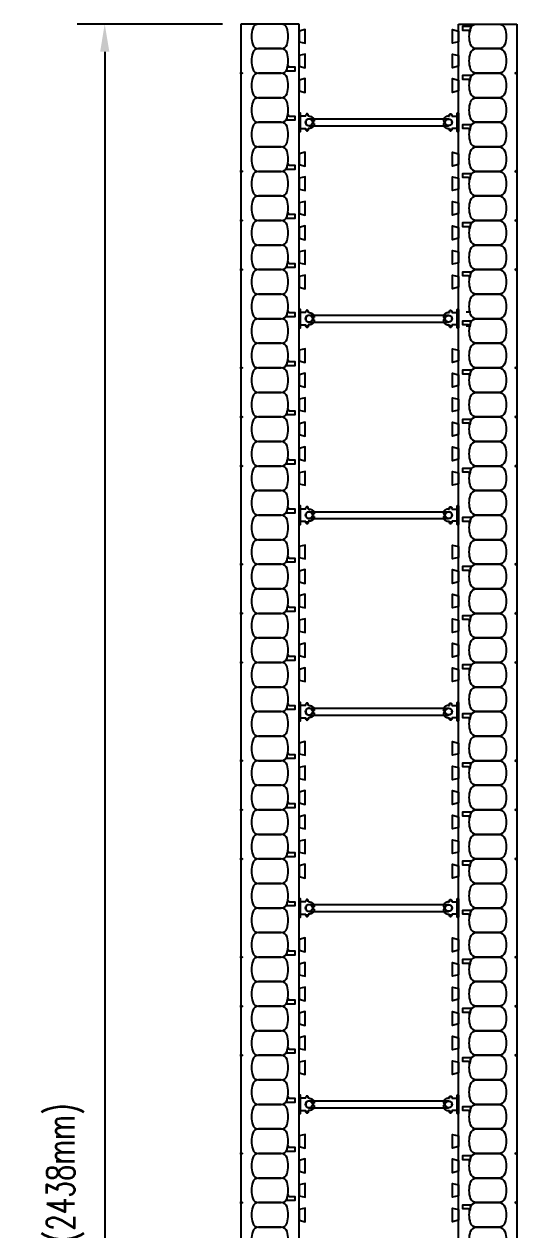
# Model space of a CAD drawing. Header units: inches. Extents: x 118 to 223, y 103 to 202.
# Drawn here: x 191.84 to 211.92, y 153.23 to 202.34 of the extents above; entities that cross this region are included whole.
import ezdxf

# ---------------------------------------------------------------- set-up
doc = ezdxf.new("R2010")
doc.units = ezdxf.units.IN
doc.header["$MEASUREMENT"] = 0
for name, color, linetype in [('line25', 2, 'Continuous'), ('LINE50', 5, 'Continuous'), ('LINE9', 9, 'Continuous'), ('TEXT', 4, 'Continuous')]:
    doc.layers.add(name, color=color, linetype=linetype)
doc.styles.add('DIM', font='romans.shx', dxfattribs={"width": 0.7})
doc.dimstyles.new('ext_12', dxfattribs={"dimscale": 12, "dimtxt": 0.09375, "dimasz": 0.09375, "dimexe": 0.09375, "dimexo": 0.0625, "dimgap": 0.0625, "dimtad": 1, "dimdec": 1, "dimzin": 2, "dimdsep": 46, "dimlunit": 4, "dimtxsty": 'DIM', "dimcen": 0.09, "dimdle": 0.09375, "dimclrt": 4, "dimadec": 0, "dimazin": 0, "dimtfac": 1, "dimtdec": 1, "dimtmove": 2, "dimatfit": 3, "dimfxl": 0, "dimfrac": 2, "dimtolj": 1, "dimtzin": 0, "dimarcsym": 0})

# ---------------------------------------------------------------- blocks, each defined once
blk = doc.blocks.new('*D9')
at = {"layer": 'Defpoints', "color": 0}
for p in [(200.666, 202.342), (195.124, 106.342), (200.666, 106.342)]:
    blk.add_point(p, dxfattribs=at)
at = {"layer": 'TEXT', "color": 0, "lineweight": -2}
for p, q in [((199.916, 202.342), (193.999, 202.342)), ((195.124, 201.217), (195.124, 107.467)), ((199.916, 106.342), (193.999, 106.342))]:
    blk.add_line(p, q, dxfattribs=at)
at = {"layer": 'TEXT', "color": 0}
for points in [[(194.937, 201.217), (195.312, 201.217), (195.124, 202.342)], [(194.937, 107.467), (195.312, 107.467), (195.124, 106.342)]]:
    blk.add_solid(points, dxfattribs=at)
at = {"layer": 'TEXT', "color": 4, "insert": (193.517, 154.342), "char_height": 1.125, "attachment_point": 5, "rotation": 90, "style": 'DIM'}
blk.add_mtext('\\A1;96" (2438mm)', dxfattribs=at)
blk = doc.blocks.new('WEB_6_CENTRE_TOP')
for p, q in [((5.688, 0.141), (0, 0.141)), ((5.688, -0.141), (0, -0.141))]:
    blk.add_line(p, q)
for centre in [(0, 0), (5.688, 0)]:
    blk.add_circle(centre, 0.141)
blk = doc.blocks.new('Connector')
blk.add_point((0.271, 0))
at = {"layer": 'LINE9'}
for p, q in [((0, 0.375), (0, -0.375)), ((0.062, -0.375), (0.062, 0.375)), ((0.281, 0.25), (0.062, 0.25))]:
    blk.add_line(p, q, dxfattribs=at)
for points, weights in [([(0.007, 0.375), (0.004, 0.375), (0, 0.375)], [1, 0.972587069138, 0.950305488115]), ([(0.327, 0.343), (0.308, 0.343), (0.281, 0.317), (0.281, 0.297)], [1, 0.85355339, 0.85355339, 1]), ([(0.328, 0.343), (0.327, 0.343), (0.327, 0.343)], [1, 0.70710678, 1]), ([(0.375, 0.297), (0.375, 0.317), (0.348, 0.343), (0.329, 0.343)], [1, 0.85355339, 0.85355339, 1]), ([(0.406, 0.25), (0.546, 0.25), (0.619, 0.131)], [0.958404415409, 0.794674173519, 0.864651571113]), ([(0.619, 0.052), (0.612, 0.049), (0.604, 0.049)], [0.83615024178, 0.892081430621, 1]), ([(0, -0.375), (0.004, -0.375), (0.007, -0.375)], [0.950305488115, 0.972587069138, 1]), ([(0.281, -0.297), (0.281, -0.317), (0.308, -0.343), (0.327, -0.343)], [1, 0.85355339, 0.85355339, 1]), ([(0.327, -0.343), (0.281, -0.343), (0.281, -0.297)], [1, 0.70710678, 1]), ([(0.329, -0.343), (0.348, -0.343), (0.375, -0.317), (0.375, -0.297)], [1, 0.85355339, 0.85355339, 1]), ([(0.375, -0.297), (0.375, -0.343), (0.329, -0.343)], [1, 0.70710678, 1]), ([(0.619, -0.131), (0.546, -0.25), (0.406, -0.25)], [0.864651574428, 0.794674169686, 0.958404415195]), ([(0.604, -0.049), (0.612, -0.049), (0.619, -0.052)], [1, 0.89208144177, 0.836150253337])]:
    blk.add_rational_spline(points, weights, degree=2, dxfattribs=at)
for points, degree in [([(0, 0.375), (0.002, 0.375), (0.005, 0.375), (0.007, 0.375)], 3), ([(0.007, 0.375), (0.021, 0.375), (0.051, 0.375), (0.062, 0.375), (0.062, 0.375)], 3), ([(0.281, 0.25), (0.281, 0.297)], 1), ([(0.327, 0.343), (0.327, 0.343), (0.328, 0.343), (0.328, 0.343)], 3), ([(0.328, 0.343), (0.329, 0.343), (0.329, 0.343), (0.329, 0.343)], 3), ([(0.375, 0.25), (0.375, 0.297)], 1), ([(0.406, 0.25), (0.375, 0.25)], 1), ([(0.406, 0.25), (0.406, 0.25)], 1), ([(0.406, 0.25), (0.406, 0.25)], 1), ([(0.406, 0.25), (0.406, 0.25)], 1), ([(0.406, 0.25), (0.406, 0.25)], 1), ([(0.406, 0.25), (0.406, 0.25)], 1), ([(0.406, 0.25), (0.406, 0.25)], 1), ([(0.406, 0.25), (0.406, 0.25)], 1), ([(0.406, 0.25), (0.406, 0.25)], 1), ([(0.406, 0.25), (0.406, 0.25)], 1), ([(0.406, 0.25), (0.406, 0.25)], 1), ([(0.406, 0.25), (0.406, 0.25)], 1), ([(0.406, 0.25), (0.406, 0.25)], 1), ([(0.406, 0.25), (0.406, 0.25)], 1), ([(0.406, 0.25), (0.406, 0.25)], 1), ([(0.406, 0.25), (0.406, 0.25)], 1), ([(0.406, 0.25), (0.406, 0.25)], 1), ([(0.406, 0.25), (0.406, 0.25)], 1), ([(0.406, 0.25), (0.406, 0.25)], 1), ([(0.406, 0.25), (0.406, 0.25)], 1), ([(0.406, 0.25), (0.406, 0.25)], 1), ([(0.406, 0.25), (0.406, 0.25)], 1), ([(0.406, 0.25), (0.406, 0.25)], 1), ([(0.406, 0.25), (0.406, 0.25)], 1), ([(0.406, 0.25), (0.406, 0.25)], 1), ([(0.604, 0.049), (0.532, 0.049)], 1), ([(0.532, 0.049), (0.532, 0.049)], 1), ([(0.532, 0.049), (0.532, 0.049)], 1), ([(0.532, 0.049), (0.532, 0.049)], 1), ([(0.532, 0.049), (0.532, 0.049)], 1), ([(0.532, 0.049), (0.532, 0.049)], 1), ([(0.532, 0.049), (0.532, 0.049)], 1), ([(0.532, 0.049), (0.532, 0.049)], 1), ([(0.532, 0.049), (0.532, 0.049)], 1), ([(0.532, 0.049), (0.532, 0.049)], 1), ([(0.532, 0.049), (0.532, 0.049)], 1), ([(0.604, 0.049), (0.609, 0.049), (0.614, 0.05), (0.619, 0.052)], 3), ([(0.604, 0.049), (0.604, 0.049)], 1), ([(0.604, 0.049), (0.604, 0.049)], 1), ([(0.604, 0.049), (0.604, 0.049)], 1), ([(0.604, 0.049), (0.604, 0.049)], 1), ([(0.619, 0.131), (0.619, 0.052)], 1), ([(0.619, 0.131), (0.619, 0.131)], 1), ([(0.619, 0.131), (0.619, 0.131)], 1), ([(0.619, 0.131), (0.619, 0.131)], 1), ([(0.619, 0.131), (0.619, 0.131)], 1), ([(0.007, -0.375), (0.005, -0.375), (0.002, -0.375), (0, -0.375)], 3), ([(0.062, -0.375), (0.062, -0.375), (0.051, -0.375), (0.021, -0.375), (0.007, -0.375)], 3), ([(0.062, -0.25), (0.281, -0.25)], 1), ([(0.281, -0.297), (0.281, -0.25)], 1), ([(0.281, -0.25), (0.281, -0.297)], 1), ([(0.328, -0.343), (0.328, -0.343), (0.327, -0.343), (0.327, -0.343)], 3), ([(0.329, -0.343), (0.329, -0.343), (0.329, -0.343), (0.328, -0.343)], 3), ([(0.375, -0.25), (0.375, -0.297)], 1), ([(0.375, -0.297), (0.375, -0.25)], 1), ([(0.406, -0.25), (0.375, -0.25)], 1), ([(0.406, -0.25), (0.406, -0.25)], 1), ([(0.406, -0.25), (0.406, -0.25)], 1), ([(0.406, -0.25), (0.406, -0.25)], 1), ([(0.406, -0.25), (0.406, -0.25)], 1), ([(0.406, -0.25), (0.406, -0.25)], 1), ([(0.406, -0.25), (0.406, -0.25)], 1), ([(0.406, -0.25), (0.406, -0.25)], 1), ([(0.406, -0.25), (0.406, -0.25)], 1), ([(0.406, -0.25), (0.406, -0.25)], 1), ([(0.406, -0.25), (0.406, -0.25)], 1), ([(0.406, -0.25), (0.406, -0.25)], 1), ([(0.532, -0.049), (0.604, -0.049)], 1), ([(0.604, -0.049), (0.58, -0.049), (0.556, -0.049), (0.532, -0.049)], 3), ([(0.532, -0.049), (0.532, -0.049)], 1), ([(0.532, -0.049), (0.532, -0.049)], 1), ([(0.532, -0.049), (0.532, -0.049)], 1), ([(0.532, -0.049), (0.532, -0.049)], 1), ([(0.619, -0.052), (0.614, -0.05), (0.609, -0.049), (0.604, -0.049)], 3), ([(0.604, -0.049), (0.604, -0.049)], 1), ([(0.604, -0.049), (0.604, -0.049)], 1), ([(0.604, -0.049), (0.604, -0.049)], 1), ([(0.604, -0.049), (0.604, -0.049)], 1), ([(0.604, -0.049), (0.604, -0.049)], 1), ([(0.604, -0.049), (0.604, -0.049)], 1), ([(0.604, -0.049), (0.604, -0.049)], 1), ([(0.604, -0.049), (0.604, -0.049)], 1), ([(0.619, -0.052), (0.619, -0.131)], 1), ([(0.619, -0.131), (0.619, -0.131)], 1), ([(0.619, -0.131), (0.619, -0.131)], 1), ([(0.619, -0.131), (0.619, -0.131)], 1), ([(0.619, -0.131), (0.619, -0.131)], 1)]:
    blk.add_open_spline(points, degree=degree, dxfattribs=at)
for points, weights, knots in [([(0.062, 0.375), (0.062, 0.375), (0.046, 0.375), (0.03, 0.375), (0.007, 0.375)], [0.868718858569, 0.861102746415, 1, 0.861102734288, 0.868718859898], [0, 0, 0, 0.5, 0.5, 1, 1, 1]), ([(0.532, 0.049), (0.472, 0.203), (0.333, 0.113), (0.157, 0), (0.333, -0.113), (0.472, -0.203), (0.532, -0.049)], [0.899508922286, 0.599718215298, 1, 0.54226024, 1, 0.599718224335, 0.899508908749], [0, 0, 0, 0.318112, 0.318112, 0.681888, 0.681888, 1, 1, 1]), ([(0.007, -0.375), (0.03, -0.375), (0.046, -0.375), (0.062, -0.375), (0.062, -0.375)], [0.868718859319, 0.861102739573, 1, 0.861102742958, 0.868718858948], [0, 0, 0, 0.5, 0.5, 1, 1, 1])]:
    blk.add_rational_spline(points, weights, degree=2, knots=knots, dxfattribs=at)

msp = doc.modelspace()

# ---------------------------------------------------------------- linework, layer by layer
at = {"layer": 'line25'}
for p, q in [((203.041, 173.874), (203.041, 202.342)), ((209.541, 173.874), (209.541, 202.342)), ((203.041, 106.342), (203.041, 173.967)), ((209.541, 106.342), (209.541, 173.967))]:
    msp.add_line(p, q, dxfattribs=at)
for points in [[(203.041, 201.623), (203.291, 201.561), (203.291, 202.123), (203.041, 202.061)], [(209.541, 201.623), (209.291, 201.561), (209.291, 202.123), (209.541, 202.061)], [(203.041, 200.623), (203.291, 200.561), (203.291, 201.123), (203.041, 201.061)], [(209.541, 200.623), (209.291, 200.561), (209.291, 201.123), (209.541, 201.061)], [(203.041, 199.623), (203.291, 199.561), (203.291, 200.123), (203.041, 200.061)], [(209.541, 199.623), (209.291, 199.561), (209.291, 200.123), (209.541, 200.061)], [(203.041, 196.623), (203.291, 196.561), (203.291, 197.123), (203.041, 197.061)], [(209.541, 196.623), (209.291, 196.561), (209.291, 197.123), (209.541, 197.061)], [(203.041, 195.623), (203.291, 195.561), (203.291, 196.123), (203.041, 196.061)], [(209.541, 195.623), (209.291, 195.561), (209.291, 196.123), (209.541, 196.061)], [(203.041, 194.623), (203.291, 194.561), (203.291, 195.123), (203.041, 195.061)], [(209.541, 194.623), (209.291, 194.561), (209.291, 195.123), (209.541, 195.061)], [(203.041, 193.623), (203.291, 193.561), (203.291, 194.123), (203.041, 194.061)], [(209.541, 193.623), (209.291, 193.561), (209.291, 194.123), (209.541, 194.061)], [(203.041, 192.623), (203.291, 192.561), (203.291, 193.123), (203.041, 193.061)], [(209.541, 192.623), (209.291, 192.561), (209.291, 193.123), (209.541, 193.061)], [(203.041, 191.623), (203.291, 191.561), (203.291, 192.123), (203.041, 192.061)], [(209.541, 191.623), (209.291, 191.561), (209.291, 192.123), (209.541, 192.061)], [(203.041, 188.623), (203.291, 188.561), (203.291, 189.123), (203.041, 189.061)], [(209.541, 188.623), (209.291, 188.561), (209.291, 189.123), (209.541, 189.061)], [(203.041, 187.623), (203.291, 187.561), (203.291, 188.123), (203.041, 188.061)], [(209.541, 187.623), (209.291, 187.561), (209.291, 188.123), (209.541, 188.061)], [(203.041, 186.623), (203.291, 186.561), (203.291, 187.123), (203.041, 187.061)], [(209.541, 186.623), (209.291, 186.561), (209.291, 187.123), (209.541, 187.061)], [(203.041, 185.623), (203.291, 185.561), (203.291, 186.123), (203.041, 186.061)], [(209.541, 185.623), (209.291, 185.561), (209.291, 186.123), (209.541, 186.061)], [(203.041, 184.623), (203.291, 184.561), (203.291, 185.123), (203.041, 185.061)], [(209.541, 184.623), (209.291, 184.561), (209.291, 185.123), (209.541, 185.061)], [(203.041, 183.623), (203.291, 183.561), (203.291, 184.123), (203.041, 184.061)], [(209.541, 183.623), (209.291, 183.561), (209.291, 184.123), (209.541, 184.061)], [(203.041, 180.623), (203.291, 180.561), (203.291, 181.123), (203.041, 181.061)], [(209.541, 180.623), (209.291, 180.561), (209.291, 181.123), (209.541, 181.061)], [(203.041, 179.623), (203.291, 179.561), (203.291, 180.123), (203.041, 180.061)], [(209.541, 179.623), (209.291, 179.561), (209.291, 180.123), (209.541, 180.061)], [(203.041, 178.623), (203.291, 178.561), (203.291, 179.123), (203.041, 179.061)], [(209.541, 178.623), (209.291, 178.561), (209.291, 179.123), (209.541, 179.061)], [(203.041, 177.623), (203.291, 177.561), (203.291, 178.123), (203.041, 178.061)], [(209.541, 177.623), (209.291, 177.561), (209.291, 178.123), (209.541, 178.061)], [(203.041, 176.623), (203.291, 176.561), (203.291, 177.123), (203.041, 177.061)], [(209.541, 176.623), (209.291, 176.561), (209.291, 177.123), (209.541, 177.061)], [(203.041, 175.623), (203.291, 175.561), (203.291, 176.123), (203.041, 176.061)], [(209.541, 175.623), (209.291, 175.561), (209.291, 176.123), (209.541, 176.061)], [(203.041, 172.623), (203.291, 172.561), (203.291, 173.123), (203.041, 173.061)], [(209.541, 172.623), (209.291, 172.561), (209.291, 173.123), (209.541, 173.061)], [(203.041, 171.623), (203.291, 171.561), (203.291, 172.123), (203.041, 172.061)], [(209.541, 171.623), (209.291, 171.561), (209.291, 172.123), (209.541, 172.061)], [(203.041, 170.623), (203.291, 170.561), (203.291, 171.123), (203.041, 171.061)], [(209.541, 170.623), (209.291, 170.561), (209.291, 171.123), (209.541, 171.061)], [(203.041, 169.623), (203.291, 169.561), (203.291, 170.123), (203.041, 170.061)], [(209.541, 169.623), (209.291, 169.561), (209.291, 170.123), (209.541, 170.061)], [(203.041, 168.623), (203.291, 168.561), (203.291, 169.123), (203.041, 169.061)], [(209.541, 168.623), (209.291, 168.561), (209.291, 169.123), (209.541, 169.061)], [(203.041, 167.623), (203.291, 167.561), (203.291, 168.123), (203.041, 168.061)], [(209.541, 167.623), (209.291, 167.561), (209.291, 168.123), (209.541, 168.061)], [(203.041, 164.623), (203.291, 164.561), (203.291, 165.123), (203.041, 165.061)], [(209.541, 164.623), (209.291, 164.561), (209.291, 165.123), (209.541, 165.061)], [(203.041, 163.623), (203.291, 163.561), (203.291, 164.123), (203.041, 164.061)], [(209.541, 163.623), (209.291, 163.561), (209.291, 164.123), (209.541, 164.061)], [(203.041, 162.623), (203.291, 162.561), (203.291, 163.123), (203.041, 163.061)], [(209.541, 162.623), (209.291, 162.561), (209.291, 163.123), (209.541, 163.061)], [(203.041, 161.623), (203.291, 161.561), (203.291, 162.123), (203.041, 162.061)], [(209.541, 161.623), (209.291, 161.561), (209.291, 162.123), (209.541, 162.061)], [(203.041, 160.623), (203.291, 160.561), (203.291, 161.123), (203.041, 161.061)], [(209.541, 160.623), (209.291, 160.561), (209.291, 161.123), (209.541, 161.061)], [(203.041, 159.623), (203.291, 159.561), (203.291, 160.123), (203.041, 160.061)], [(209.541, 159.623), (209.291, 159.561), (209.291, 160.123), (209.541, 160.061)], [(203.041, 156.623), (203.291, 156.561), (203.291, 157.123), (203.041, 157.061)], [(209.541, 156.623), (209.291, 156.561), (209.291, 157.123), (209.541, 157.061)], [(203.041, 155.623), (203.291, 155.561), (203.291, 156.123), (203.041, 156.061)], [(209.541, 155.623), (209.291, 155.561), (209.291, 156.123), (209.541, 156.061)], [(203.041, 154.623), (203.291, 154.561), (203.291, 155.123), (203.041, 155.061)], [(209.541, 154.623), (209.291, 154.561), (209.291, 155.123), (209.541, 155.061)], [(203.041, 153.623), (203.291, 153.561), (203.291, 154.123), (203.041, 154.061)], [(209.541, 153.623), (209.291, 153.561), (209.291, 154.123), (209.541, 154.061)]]:
    msp.add_lwpolyline(points, close=True, dxfattribs=at)
at = {"layer": 'LINE50'}
for p, q in [((203.041, 202.342), (200.666, 202.342)), ((200.666, 202.342), (200.666, 173.874)), ((209.541, 202.342), (211.916, 202.342)), ((211.916, 202.342), (211.916, 173.874)), ((200.666, 176.31), (200.666, 106.342)), ((211.916, 176.31), (211.916, 106.342))]:
    msp.add_line(p, q, dxfattribs=at)
at = {"layer": 'LINE9'}
for p, q in [((209.851, 190.624), (210.034, 190.624)), ((209.851, 190.059), (210.034, 190.059))]:
    msp.add_line(p, q, dxfattribs=at)
for points in [[(202.552, 201.515, 0.157671), (202.552, 202.169, 0.325305), (202.314, 202.342), (201.393, 202.342, 0.325305), (201.155, 202.169, 0.157671), (201.155, 201.515, 0.325305), (201.393, 201.342), (202.314, 201.342, 0.325305)], [(210.03, 201.515, -0.157671), (210.03, 202.169, -0.325305), (210.268, 202.342), (211.189, 202.342, -0.325305), (211.427, 202.169, -0.157671), (211.427, 201.515, -0.325305), (211.189, 201.342), (210.268, 201.342, -0.325305)], [(210.03, 202.169, 0.037267), (209.993, 202.015, 0.463036), (209.931, 202.088), (209.71, 202.088), (209.71, 202.258), (210.056, 202.258, 0.189002), (210.098, 202.275, 0.128407)], [(202.552, 200.515, 0.157671), (202.552, 201.169, 0.325305), (202.314, 201.342), (201.393, 201.342, 0.325305), (201.155, 201.169, 0.157671), (201.155, 200.515, 0.325305), (201.393, 200.342), (202.314, 200.342, 0.325305)], [(210.03, 200.515, -0.157671), (210.03, 201.169, -0.325305), (210.268, 201.342), (211.189, 201.342, -0.325305), (211.427, 201.169, -0.157671), (211.427, 200.515, -0.325305), (211.189, 200.342), (210.268, 200.342, -0.325305)], [(202.552, 200.515, 0.037267), (202.59, 200.668, 0.463036), (202.651, 200.596), (202.873, 200.596), (202.873, 200.425), (202.527, 200.425, 0.189002), (202.484, 200.408, 0.128407)], [(202.552, 199.515, 0.157671), (202.552, 200.169, 0.325305), (202.314, 200.342), (201.393, 200.342, 0.325305), (201.155, 200.169, 0.157671), (201.155, 199.515, 0.325305), (201.393, 199.342), (202.314, 199.342, 0.325305)], [(210.03, 200.169, 0.037267), (209.993, 200.015, 0.463036), (209.931, 200.088), (209.71, 200.088), (209.71, 200.258), (210.056, 200.258, 0.189002), (210.098, 200.275, 0.128407)], [(210.03, 199.515, -0.157671), (210.03, 200.169, -0.325305), (210.268, 200.342), (211.189, 200.342, -0.325305), (211.427, 200.169, -0.157671), (211.427, 199.515, -0.325305), (211.189, 199.342), (210.268, 199.342, -0.325305)], [(202.552, 198.515, 0.157671), (202.552, 199.169, 0.325305), (202.314, 199.342), (201.393, 199.342, 0.325305), (201.155, 199.169, 0.157671), (201.155, 198.515, 0.325305), (201.393, 198.342), (202.314, 198.342, 0.325305)], [(210.03, 198.515, -0.157671), (210.03, 199.169, -0.325305), (210.268, 199.342), (211.189, 199.342, -0.325305), (211.427, 199.169, -0.157671), (211.427, 198.515, -0.325305), (211.189, 198.342), (210.268, 198.342, -0.325305)], [(202.552, 198.515, 0.037267), (202.59, 198.668, 0.463036), (202.651, 198.596), (202.873, 198.596), (202.873, 198.425), (202.527, 198.425, 0.189002), (202.484, 198.408, 0.128407)], [(202.552, 197.515, 0.157671), (202.552, 198.169, 0.325305), (202.314, 198.342), (201.393, 198.342, 0.325305), (201.155, 198.169, 0.157671), (201.155, 197.515, 0.325305), (201.393, 197.342), (202.314, 197.342, 0.325305)], [(210.03, 198.169, 0.037267), (209.993, 198.015, 0.463036), (209.931, 198.088), (209.71, 198.088), (209.71, 198.258), (210.056, 198.258, 0.189002), (210.098, 198.275, 0.128407)], [(210.03, 197.515, -0.157671), (210.03, 198.169, -0.325305), (210.268, 198.342), (211.189, 198.342, -0.325305), (211.427, 198.169, -0.157671), (211.427, 197.515, -0.325305), (211.189, 197.342), (210.268, 197.342, -0.325305)], [(202.552, 196.515, 0.157671), (202.552, 197.169, 0.325305), (202.314, 197.342), (201.393, 197.342, 0.325305), (201.155, 197.169, 0.157671), (201.155, 196.515, 0.325305), (201.393, 196.342), (202.314, 196.342, 0.325305)], [(210.03, 196.515, -0.157671), (210.03, 197.169, -0.325305), (210.268, 197.342), (211.189, 197.342, -0.325305), (211.427, 197.169, -0.157671), (211.427, 196.515, -0.325305), (211.189, 196.342), (210.268, 196.342, -0.325305)], [(202.552, 196.515, 0.037267), (202.59, 196.668, 0.463036), (202.651, 196.596), (202.873, 196.596), (202.873, 196.425), (202.527, 196.425, 0.189002), (202.484, 196.408, 0.128407)], [(202.552, 195.515, 0.157671), (202.552, 196.169, 0.325305), (202.314, 196.342), (201.393, 196.342, 0.325305), (201.155, 196.169, 0.157671), (201.155, 195.515, 0.325305), (201.393, 195.342), (202.314, 195.342, 0.325305)], [(210.03, 196.169, 0.037267), (209.993, 196.015, 0.463036), (209.931, 196.088), (209.71, 196.088), (209.71, 196.258), (210.056, 196.258, 0.189002), (210.098, 196.275, 0.128407)], [(210.03, 195.515, -0.157671), (210.03, 196.169, -0.325305), (210.268, 196.342), (211.189, 196.342, -0.325305), (211.427, 196.169, -0.157671), (211.427, 195.515, -0.325305), (211.189, 195.342), (210.268, 195.342, -0.325305)], [(202.552, 194.515, 0.157671), (202.552, 195.169, 0.325305), (202.314, 195.342), (201.393, 195.342, 0.325305), (201.155, 195.169, 0.157671), (201.155, 194.515, 0.325305), (201.393, 194.342), (202.314, 194.342, 0.325305)], [(210.03, 194.515, -0.157671), (210.03, 195.169, -0.325305), (210.268, 195.342), (211.189, 195.342, -0.325305), (211.427, 195.169, -0.157671), (211.427, 194.515, -0.325305), (211.189, 194.342), (210.268, 194.342, -0.325305)], [(202.552, 194.515, 0.037267), (202.59, 194.668, 0.463036), (202.651, 194.596), (202.873, 194.596), (202.873, 194.425), (202.527, 194.425, 0.189002), (202.484, 194.408, 0.128407)], [(202.552, 193.515, 0.157671), (202.552, 194.169, 0.325305), (202.314, 194.342), (201.393, 194.342, 0.325305), (201.155, 194.169, 0.157671), (201.155, 193.515, 0.325305), (201.393, 193.342), (202.314, 193.342, 0.325305)], [(210.03, 194.169, 0.037267), (209.993, 194.015, 0.463036), (209.931, 194.088), (209.71, 194.088), (209.71, 194.258), (210.056, 194.258, 0.189002), (210.098, 194.275, 0.128407)], [(210.03, 193.515, -0.157671), (210.03, 194.169, -0.325305), (210.268, 194.342), (211.189, 194.342, -0.325305), (211.427, 194.169, -0.157671), (211.427, 193.515, -0.325305), (211.189, 193.342), (210.268, 193.342, -0.325305)], [(202.552, 192.515, 0.157671), (202.552, 193.169, 0.325305), (202.314, 193.342), (201.393, 193.342, 0.325305), (201.155, 193.169, 0.157671), (201.155, 192.515, 0.325305), (201.393, 192.342), (202.314, 192.342, 0.325305)], [(210.03, 192.515, -0.157671), (210.03, 193.169, -0.325305), (210.268, 193.342), (211.189, 193.342, -0.325305), (211.427, 193.169, -0.157671), (211.427, 192.515, -0.325305), (211.189, 192.342), (210.268, 192.342, -0.325305)], [(202.552, 192.515, 0.037267), (202.59, 192.668, 0.463036), (202.651, 192.596), (202.873, 192.596), (202.873, 192.425), (202.527, 192.425, 0.189002), (202.484, 192.408, 0.128407)], [(202.552, 191.515, 0.157671), (202.552, 192.169, 0.325305), (202.314, 192.342), (201.393, 192.342, 0.325305), (201.155, 192.169, 0.157671), (201.155, 191.515, 0.325305), (201.393, 191.342), (202.314, 191.342, 0.325305)], [(210.03, 192.169, 0.037267), (209.993, 192.015, 0.463036), (209.931, 192.088), (209.71, 192.088), (209.71, 192.258), (210.056, 192.258, 0.189002), (210.098, 192.275, 0.128407)], [(210.03, 191.515, -0.157671), (210.03, 192.169, -0.325305), (210.268, 192.342), (211.189, 192.342, -0.325305), (211.427, 192.169, -0.157671), (211.427, 191.515, -0.325305), (211.189, 191.342), (210.268, 191.342, -0.325305)], [(202.552, 190.515, 0.157671), (202.552, 191.169, 0.325305), (202.314, 191.342), (201.393, 191.342, 0.325305), (201.155, 191.169, 0.157671), (201.155, 190.515, 0.325305), (201.393, 190.342), (202.314, 190.342, 0.325305)], [(210.03, 190.515, -0.157671), (210.03, 191.169, -0.325305), (210.268, 191.342), (211.189, 191.342, -0.325305), (211.427, 191.169, -0.157671), (211.427, 190.515, -0.325305), (211.189, 190.342), (210.268, 190.342, -0.325305)], [(202.552, 190.515, 0.037267), (202.59, 190.668, 0.463036), (202.651, 190.596), (202.873, 190.596), (202.873, 190.425), (202.527, 190.425, 0.189002), (202.484, 190.408, 0.128407)], [(202.552, 189.515, 0.157671), (202.552, 190.169, 0.325305), (202.314, 190.342), (201.393, 190.342, 0.325305), (201.155, 190.169, 0.157671), (201.155, 189.515, 0.325305), (201.393, 189.342), (202.314, 189.342, 0.325305)], [(210.03, 190.169, 0.037267), (209.993, 190.015, 0.463036), (209.931, 190.088), (209.71, 190.088), (209.71, 190.258), (210.056, 190.258, 0.189002), (210.098, 190.275, 0.128407)], [(210.03, 189.515, -0.157671), (210.03, 190.169, -0.325305), (210.268, 190.342), (211.189, 190.342, -0.325305), (211.427, 190.169, -0.157671), (211.427, 189.515, -0.325305), (211.189, 189.342), (210.268, 189.342, -0.325305)], [(202.552, 188.515, 0.157671), (202.552, 189.169, 0.325305), (202.314, 189.342), (201.393, 189.342, 0.325305), (201.155, 189.169, 0.157671), (201.155, 188.515, 0.325305), (201.393, 188.342), (202.314, 188.342, 0.325305)], [(210.03, 188.515, -0.157671), (210.03, 189.169, -0.325305), (210.268, 189.342), (211.189, 189.342, -0.325305), (211.427, 189.169, -0.157671), (211.427, 188.515, -0.325305), (211.189, 188.342), (210.268, 188.342, -0.325305)], [(202.552, 188.515, 0.037267), (202.59, 188.668, 0.463036), (202.651, 188.596), (202.873, 188.596), (202.873, 188.425), (202.527, 188.425, 0.189002), (202.484, 188.408, 0.128407)], [(202.552, 187.515, 0.157671), (202.552, 188.169, 0.325305), (202.314, 188.342), (201.393, 188.342, 0.325305), (201.155, 188.169, 0.157671), (201.155, 187.515, 0.325305), (201.393, 187.342), (202.314, 187.342, 0.325305)], [(210.03, 188.169, 0.037267), (209.993, 188.015, 0.463036), (209.931, 188.088), (209.71, 188.088), (209.71, 188.258), (210.056, 188.258, 0.189002), (210.098, 188.275, 0.128407)], [(210.03, 187.515, -0.157671), (210.03, 188.169, -0.325305), (210.268, 188.342), (211.189, 188.342, -0.325305), (211.427, 188.169, -0.157671), (211.427, 187.515, -0.325305), (211.189, 187.342), (210.268, 187.342, -0.325305)], [(202.552, 186.515, 0.157671), (202.552, 187.169, 0.325305), (202.314, 187.342), (201.393, 187.342, 0.325305), (201.155, 187.169, 0.157671), (201.155, 186.515, 0.325305), (201.393, 186.342), (202.314, 186.342, 0.325305)], [(210.03, 186.515, -0.157671), (210.03, 187.169, -0.325305), (210.268, 187.342), (211.189, 187.342, -0.325305), (211.427, 187.169, -0.157671), (211.427, 186.515, -0.325305), (211.189, 186.342), (210.268, 186.342, -0.325305)], [(202.552, 186.515, 0.037267), (202.59, 186.668, 0.463036), (202.651, 186.596), (202.873, 186.596), (202.873, 186.425), (202.527, 186.425, 0.189002), (202.484, 186.408, 0.128407)], [(202.552, 185.515, 0.157671), (202.552, 186.169, 0.325305), (202.314, 186.342), (201.393, 186.342, 0.325305), (201.155, 186.169, 0.157671), (201.155, 185.515, 0.325305), (201.393, 185.342), (202.314, 185.342, 0.325305)], [(210.03, 186.169, 0.037267), (209.993, 186.015, 0.463036), (209.931, 186.088), (209.71, 186.088), (209.71, 186.258), (210.056, 186.258, 0.189002), (210.098, 186.275, 0.128407)], [(210.03, 185.515, -0.157671), (210.03, 186.169, -0.325305), (210.268, 186.342), (211.189, 186.342, -0.325305), (211.427, 186.169, -0.157671), (211.427, 185.515, -0.325305), (211.189, 185.342), (210.268, 185.342, -0.325305)], [(202.552, 184.515, 0.157671), (202.552, 185.169, 0.325305), (202.314, 185.342), (201.393, 185.342, 0.325305), (201.155, 185.169, 0.157671), (201.155, 184.515, 0.325305), (201.393, 184.342), (202.314, 184.342, 0.325305)], [(210.03, 184.515, -0.157671), (210.03, 185.169, -0.325305), (210.268, 185.342), (211.189, 185.342, -0.325305), (211.427, 185.169, -0.157671), (211.427, 184.515, -0.325305), (211.189, 184.342), (210.268, 184.342, -0.325305)], [(202.552, 184.515, 0.037267), (202.59, 184.668, 0.463036), (202.651, 184.596), (202.873, 184.596), (202.873, 184.425), (202.527, 184.425, 0.189002), (202.484, 184.408, 0.128407)], [(202.552, 183.515, 0.157671), (202.552, 184.169, 0.325305), (202.314, 184.342), (201.393, 184.342, 0.325305), (201.155, 184.169, 0.157671), (201.155, 183.515, 0.325305), (201.393, 183.342), (202.314, 183.342, 0.325305)], [(210.03, 184.169, 0.037267), (209.993, 184.015, 0.463036), (209.931, 184.088), (209.71, 184.088), (209.71, 184.258), (210.056, 184.258, 0.189002), (210.098, 184.275, 0.128407)], [(210.03, 183.515, -0.157671), (210.03, 184.169, -0.325305), (210.268, 184.342), (211.189, 184.342, -0.325305), (211.427, 184.169, -0.157671), (211.427, 183.515, -0.325305), (211.189, 183.342), (210.268, 183.342, -0.325305)], [(202.552, 182.515, 0.157671), (202.552, 183.169, 0.325305), (202.314, 183.342), (201.393, 183.342, 0.325305), (201.155, 183.169, 0.157671), (201.155, 182.515, 0.325305), (201.393, 182.342), (202.314, 182.342, 0.325305)], [(210.03, 182.515, -0.157671), (210.03, 183.169, -0.325305), (210.268, 183.342), (211.189, 183.342, -0.325305), (211.427, 183.169, -0.157671), (211.427, 182.515, -0.325305), (211.189, 182.342), (210.268, 182.342, -0.325305)], [(202.552, 181.515, 0.157671), (202.552, 182.169, 0.325305), (202.314, 182.342), (201.393, 182.342, 0.325305), (201.155, 182.169, 0.157671), (201.155, 181.515, 0.325305), (201.393, 181.342), (202.314, 181.342, 0.325305)], [(202.552, 182.515, 0.037267), (202.59, 182.668, 0.463036), (202.651, 182.596), (202.873, 182.596), (202.873, 182.425), (202.527, 182.425, 0.189002), (202.484, 182.408, 0.128407)], [(210.03, 182.169, 0.037267), (209.993, 182.015, 0.463036), (209.931, 182.088), (209.71, 182.088), (209.71, 182.258), (210.056, 182.258, 0.189002), (210.098, 182.275, 0.128407)], [(210.03, 181.515, -0.157671), (210.03, 182.169, -0.325305), (210.268, 182.342), (211.189, 182.342, -0.325305), (211.427, 182.169, -0.157671), (211.427, 181.515, -0.325305), (211.189, 181.342), (210.268, 181.342, -0.325305)], [(202.552, 180.515, 0.157671), (202.552, 181.169, 0.325305), (202.314, 181.342), (201.393, 181.342, 0.325305), (201.155, 181.169, 0.157671), (201.155, 180.515, 0.325305), (201.393, 180.342), (202.314, 180.342, 0.325305)], [(210.03, 180.515, -0.157671), (210.03, 181.169, -0.325305), (210.268, 181.342), (211.189, 181.342, -0.325305), (211.427, 181.169, -0.157671), (211.427, 180.515, -0.325305), (211.189, 180.342), (210.268, 180.342, -0.325305)], [(202.552, 179.515, 0.157671), (202.552, 180.169, 0.325305), (202.314, 180.342), (201.393, 180.342, 0.325305), (201.155, 180.169, 0.157671), (201.155, 179.515, 0.325305), (201.393, 179.342), (202.314, 179.342, 0.325305)], [(202.552, 180.515, 0.037267), (202.59, 180.668, 0.463036), (202.651, 180.596), (202.873, 180.596), (202.873, 180.425), (202.527, 180.425, 0.189002), (202.484, 180.408, 0.128407)], [(210.03, 180.169, 0.037267), (209.993, 180.015, 0.463036), (209.931, 180.088), (209.71, 180.088), (209.71, 180.258), (210.056, 180.258, 0.189002), (210.098, 180.275, 0.128407)], [(210.03, 179.515, -0.157671), (210.03, 180.169, -0.325305), (210.268, 180.342), (211.189, 180.342, -0.325305), (211.427, 180.169, -0.157671), (211.427, 179.515, -0.325305), (211.189, 179.342), (210.268, 179.342, -0.325305)], [(202.552, 178.515, 0.157671), (202.552, 179.169, 0.325305), (202.314, 179.342), (201.393, 179.342, 0.325305), (201.155, 179.169, 0.157671), (201.155, 178.515, 0.325305), (201.393, 178.342), (202.314, 178.342, 0.325305)], [(210.03, 178.515, -0.157671), (210.03, 179.169, -0.325305), (210.268, 179.342), (211.189, 179.342, -0.325305), (211.427, 179.169, -0.157671), (211.427, 178.515, -0.325305), (211.189, 178.342), (210.268, 178.342, -0.325305)], [(202.552, 177.515, 0.157671), (202.552, 178.169, 0.325305), (202.314, 178.342), (201.393, 178.342, 0.325305), (201.155, 178.169, 0.157671), (201.155, 177.515, 0.325305), (201.393, 177.342), (202.314, 177.342, 0.325305)], [(202.552, 178.515, 0.037267), (202.59, 178.668, 0.463036), (202.651, 178.596), (202.873, 178.596), (202.873, 178.425), (202.527, 178.425, 0.189002), (202.484, 178.408, 0.128407)], [(210.03, 178.169, 0.037267), (209.993, 178.015, 0.463036), (209.931, 178.088), (209.71, 178.088), (209.71, 178.258), (210.056, 178.258, 0.189002), (210.098, 178.275, 0.128407)], [(210.03, 177.515, -0.157671), (210.03, 178.169, -0.325305), (210.268, 178.342), (211.189, 178.342, -0.325305), (211.427, 178.169, -0.157671), (211.427, 177.515, -0.325305), (211.189, 177.342), (210.268, 177.342, -0.325305)], [(202.552, 176.515, 0.157671), (202.552, 177.169, 0.325305), (202.314, 177.342), (201.393, 177.342, 0.325305), (201.155, 177.169, 0.157671), (201.155, 176.515, 0.325305), (201.393, 176.342), (202.314, 176.342, 0.325305)], [(210.03, 176.515, -0.157671), (210.03, 177.169, -0.325305), (210.268, 177.342), (211.189, 177.342, -0.325305), (211.427, 177.169, -0.157671), (211.427, 176.515, -0.325305), (211.189, 176.342), (210.268, 176.342, -0.325305)], [(202.552, 175.515, 0.157671), (202.552, 176.169, 0.325305), (202.314, 176.342), (201.393, 176.342, 0.325305), (201.155, 176.169, 0.157671), (201.155, 175.515, 0.325305), (201.393, 175.342), (202.314, 175.342, 0.325305)], [(202.552, 176.515, 0.037267), (202.59, 176.668, 0.463036), (202.651, 176.596), (202.873, 176.596), (202.873, 176.425), (202.527, 176.425, 0.189002), (202.484, 176.408, 0.128407)], [(210.03, 175.515, -0.157671), (210.03, 176.169, -0.325305), (210.268, 176.342), (211.189, 176.342, -0.325305), (211.427, 176.169, -0.157671), (211.427, 175.515, -0.325305), (211.189, 175.342), (210.268, 175.342, -0.325305)], [(210.03, 176.169, 0.037267), (209.993, 176.015, 0.463036), (209.931, 176.088), (209.71, 176.088), (209.71, 176.258), (210.056, 176.258, 0.189002), (210.098, 176.275, 0.128407)], [(202.552, 174.515, 0.157671), (202.552, 175.169, 0.325305), (202.314, 175.342), (201.393, 175.342, 0.325305), (201.155, 175.169, 0.157671), (201.155, 174.515, 0.325305), (201.393, 174.342), (202.314, 174.342, 0.325305)], [(210.03, 174.515, -0.157671), (210.03, 175.169, -0.325305), (210.268, 175.342), (211.189, 175.342, -0.325305), (211.427, 175.169, -0.157671), (211.427, 174.515, -0.325305), (211.189, 174.342), (210.268, 174.342, -0.325305)], [(202.552, 173.515, 0.157671), (202.552, 174.169, 0.325305), (202.314, 174.342), (201.393, 174.342, 0.325305), (201.155, 174.169, 0.157671), (201.155, 173.515, 0.325305), (201.393, 173.342), (202.314, 173.342, 0.325305)], [(202.552, 174.515, 0.037267), (202.59, 174.668, 0.463036), (202.651, 174.596), (202.873, 174.596), (202.873, 174.425), (202.527, 174.425, 0.189002), (202.484, 174.408, 0.128407)], [(202.552, 174.515, 0.037267), (202.59, 174.668, 0.463036), (202.651, 174.596), (202.873, 174.596), (202.873, 174.425), (202.527, 174.425, 0.189002), (202.484, 174.408, 0.128407)], [(210.03, 173.515, -0.157671), (210.03, 174.169, -0.325305), (210.268, 174.342), (211.189, 174.342, -0.325305), (211.427, 174.169, -0.157671), (211.427, 173.515, -0.325305), (211.189, 173.342), (210.268, 173.342, -0.325305)], [(210.03, 174.169, 0.037267), (209.993, 174.015, 0.463036), (209.931, 174.088), (209.71, 174.088), (209.71, 174.258), (210.056, 174.258, 0.189002), (210.098, 174.275, 0.128407)], [(202.552, 172.515, 0.157671), (202.552, 173.169, 0.325305), (202.314, 173.342), (201.393, 173.342, 0.325305), (201.155, 173.169, 0.157671), (201.155, 172.515, 0.325305), (201.393, 172.342), (202.314, 172.342, 0.325305)], [(210.03, 172.515, -0.157671), (210.03, 173.169, -0.325305), (210.268, 173.342), (211.189, 173.342, -0.325305), (211.427, 173.169, -0.157671), (211.427, 172.515, -0.325305), (211.189, 172.342), (210.268, 172.342, -0.325305)], [(202.552, 172.515, 0.037267), (202.59, 172.668, 0.463036), (202.651, 172.596), (202.873, 172.596), (202.873, 172.425), (202.527, 172.425, 0.189002), (202.484, 172.408, 0.128407)], [(202.552, 171.515, 0.157671), (202.552, 172.169, 0.325305), (202.314, 172.342), (201.393, 172.342, 0.325305), (201.155, 172.169, 0.157671), (201.155, 171.515, 0.325305), (201.393, 171.342), (202.314, 171.342, 0.325305)], [(210.03, 172.169, 0.037267), (209.993, 172.015, 0.463036), (209.931, 172.088), (209.71, 172.088), (209.71, 172.258), (210.056, 172.258, 0.189002), (210.098, 172.275, 0.128407)], [(210.03, 171.515, -0.157671), (210.03, 172.169, -0.325305), (210.268, 172.342), (211.189, 172.342, -0.325305), (211.427, 172.169, -0.157671), (211.427, 171.515, -0.325305), (211.189, 171.342), (210.268, 171.342, -0.325305)], [(202.552, 170.515, 0.157671), (202.552, 171.169, 0.325305), (202.314, 171.342), (201.393, 171.342, 0.325305), (201.155, 171.169, 0.157671), (201.155, 170.515, 0.325305), (201.393, 170.342), (202.314, 170.342, 0.325305)], [(210.03, 170.515, -0.157671), (210.03, 171.169, -0.325305), (210.268, 171.342), (211.189, 171.342, -0.325305), (211.427, 171.169, -0.157671), (211.427, 170.515, -0.325305), (211.189, 170.342), (210.268, 170.342, -0.325305)], [(202.552, 170.515, 0.037267), (202.59, 170.668, 0.463036), (202.651, 170.596), (202.873, 170.596), (202.873, 170.425), (202.527, 170.425, 0.189002), (202.484, 170.408, 0.128407)], [(202.552, 169.515, 0.157671), (202.552, 170.169, 0.325305), (202.314, 170.342), (201.393, 170.342, 0.325305), (201.155, 170.169, 0.157671), (201.155, 169.515, 0.325305), (201.393, 169.342), (202.314, 169.342, 0.325305)], [(210.03, 170.169, 0.037267), (209.993, 170.015, 0.463036), (209.931, 170.088), (209.71, 170.088), (209.71, 170.258), (210.056, 170.258, 0.189002), (210.098, 170.275, 0.128407)], [(210.03, 169.515, -0.157671), (210.03, 170.169, -0.325305), (210.268, 170.342), (211.189, 170.342, -0.325305), (211.427, 170.169, -0.157671), (211.427, 169.515, -0.325305), (211.189, 169.342), (210.268, 169.342, -0.325305)], [(202.552, 168.515, 0.157671), (202.552, 169.169, 0.325305), (202.314, 169.342), (201.393, 169.342, 0.325305), (201.155, 169.169, 0.157671), (201.155, 168.515, 0.325305), (201.393, 168.342), (202.314, 168.342, 0.325305)], [(210.03, 168.515, -0.157671), (210.03, 169.169, -0.325305), (210.268, 169.342), (211.189, 169.342, -0.325305), (211.427, 169.169, -0.157671), (211.427, 168.515, -0.325305), (211.189, 168.342), (210.268, 168.342, -0.325305)], [(202.552, 168.515, 0.037267), (202.59, 168.668, 0.463036), (202.651, 168.596), (202.873, 168.596), (202.873, 168.425), (202.527, 168.425, 0.189002), (202.484, 168.408, 0.128407)], [(202.552, 167.515, 0.157671), (202.552, 168.169, 0.325305), (202.314, 168.342), (201.393, 168.342, 0.325305), (201.155, 168.169, 0.157671), (201.155, 167.515, 0.325305), (201.393, 167.342), (202.314, 167.342, 0.325305)], [(210.03, 168.169, 0.037267), (209.993, 168.015, 0.463036), (209.931, 168.088), (209.71, 168.088), (209.71, 168.258), (210.056, 168.258, 0.189002), (210.098, 168.275, 0.128407)], [(210.03, 167.515, -0.157671), (210.03, 168.169, -0.325305), (210.268, 168.342), (211.189, 168.342, -0.325305), (211.427, 168.169, -0.157671), (211.427, 167.515, -0.325305), (211.189, 167.342), (210.268, 167.342, -0.325305)], [(202.552, 166.515, 0.157671), (202.552, 167.169, 0.325305), (202.314, 167.342), (201.393, 167.342, 0.325305), (201.155, 167.169, 0.157671), (201.155, 166.515, 0.325305), (201.393, 166.342), (202.314, 166.342, 0.325305)], [(210.03, 166.515, -0.157671), (210.03, 167.169, -0.325305), (210.268, 167.342), (211.189, 167.342, -0.325305), (211.427, 167.169, -0.157671), (211.427, 166.515, -0.325305), (211.189, 166.342), (210.268, 166.342, -0.325305)], [(202.552, 166.515, 0.037267), (202.59, 166.668, 0.463036), (202.651, 166.596), (202.873, 166.596), (202.873, 166.425), (202.527, 166.425, 0.189002), (202.484, 166.408, 0.128407)], [(202.552, 165.515, 0.157671), (202.552, 166.169, 0.325305), (202.314, 166.342), (201.393, 166.342, 0.325305), (201.155, 166.169, 0.157671), (201.155, 165.515, 0.325305), (201.393, 165.342), (202.314, 165.342, 0.325305)], [(210.03, 166.169, 0.037267), (209.993, 166.015, 0.463036), (209.931, 166.088), (209.71, 166.088), (209.71, 166.258), (210.056, 166.258, 0.189002), (210.098, 166.275, 0.128407)], [(210.03, 165.515, -0.157671), (210.03, 166.169, -0.325305), (210.268, 166.342), (211.189, 166.342, -0.325305), (211.427, 166.169, -0.157671), (211.427, 165.515, -0.325305), (211.189, 165.342), (210.268, 165.342, -0.325305)], [(202.552, 164.515, 0.157671), (202.552, 165.169, 0.325305), (202.314, 165.342), (201.393, 165.342, 0.325305), (201.155, 165.169, 0.157671), (201.155, 164.515, 0.325305), (201.393, 164.342), (202.314, 164.342, 0.325305)], [(210.03, 164.515, -0.157671), (210.03, 165.169, -0.325305), (210.268, 165.342), (211.189, 165.342, -0.325305), (211.427, 165.169, -0.157671), (211.427, 164.515, -0.325305), (211.189, 164.342), (210.268, 164.342, -0.325305)], [(202.552, 164.515, 0.037267), (202.59, 164.668, 0.463036), (202.651, 164.596), (202.873, 164.596), (202.873, 164.425), (202.527, 164.425, 0.189002), (202.484, 164.408, 0.128407)], [(202.552, 163.515, 0.157671), (202.552, 164.169, 0.325305), (202.314, 164.342), (201.393, 164.342, 0.325305), (201.155, 164.169, 0.157671), (201.155, 163.515, 0.325305), (201.393, 163.342), (202.314, 163.342, 0.325305)], [(210.03, 164.169, 0.037267), (209.993, 164.015, 0.463036), (209.931, 164.088), (209.71, 164.088), (209.71, 164.258), (210.056, 164.258, 0.189002), (210.098, 164.275, 0.128407)], [(210.03, 163.515, -0.157671), (210.03, 164.169, -0.325305), (210.268, 164.342), (211.189, 164.342, -0.325305), (211.427, 164.169, -0.157671), (211.427, 163.515, -0.325305), (211.189, 163.342), (210.268, 163.342, -0.325305)], [(202.552, 162.515, 0.157671), (202.552, 163.169, 0.325305), (202.314, 163.342), (201.393, 163.342, 0.325305), (201.155, 163.169, 0.157671), (201.155, 162.515, 0.325305), (201.393, 162.342), (202.314, 162.342, 0.325305)], [(210.03, 162.515, -0.157671), (210.03, 163.169, -0.325305), (210.268, 163.342), (211.189, 163.342, -0.325305), (211.427, 163.169, -0.157671), (211.427, 162.515, -0.325305), (211.189, 162.342), (210.268, 162.342, -0.325305)], [(202.552, 162.515, 0.037267), (202.59, 162.668, 0.463036), (202.651, 162.596), (202.873, 162.596), (202.873, 162.425), (202.527, 162.425, 0.189002), (202.484, 162.408, 0.128407)], [(202.552, 161.515, 0.157671), (202.552, 162.169, 0.325305), (202.314, 162.342), (201.393, 162.342, 0.325305), (201.155, 162.169, 0.157671), (201.155, 161.515, 0.325305), (201.393, 161.342), (202.314, 161.342, 0.325305)], [(210.03, 162.169, 0.037267), (209.993, 162.015, 0.463036), (209.931, 162.088), (209.71, 162.088), (209.71, 162.258), (210.056, 162.258, 0.189002), (210.098, 162.275, 0.128407)], [(210.03, 161.515, -0.157671), (210.03, 162.169, -0.325305), (210.268, 162.342), (211.189, 162.342, -0.325305), (211.427, 162.169, -0.157671), (211.427, 161.515, -0.325305), (211.189, 161.342), (210.268, 161.342, -0.325305)], [(202.552, 160.515, 0.157671), (202.552, 161.169, 0.325305), (202.314, 161.342), (201.393, 161.342, 0.325305), (201.155, 161.169, 0.157671), (201.155, 160.515, 0.325305), (201.393, 160.342), (202.314, 160.342, 0.325305)], [(210.03, 160.515, -0.157671), (210.03, 161.169, -0.325305), (210.268, 161.342), (211.189, 161.342, -0.325305), (211.427, 161.169, -0.157671), (211.427, 160.515, -0.325305), (211.189, 160.342), (210.268, 160.342, -0.325305)], [(202.552, 160.515, 0.037267), (202.59, 160.668, 0.463036), (202.651, 160.596), (202.873, 160.596), (202.873, 160.425), (202.527, 160.425, 0.189002), (202.484, 160.408, 0.128407)], [(202.552, 159.515, 0.157671), (202.552, 160.169, 0.325305), (202.314, 160.342), (201.393, 160.342, 0.325305), (201.155, 160.169, 0.157671), (201.155, 159.515, 0.325305), (201.393, 159.342), (202.314, 159.342, 0.325305)], [(210.03, 160.169, 0.037267), (209.993, 160.015, 0.463036), (209.931, 160.088), (209.71, 160.088), (209.71, 160.258), (210.056, 160.258, 0.189002), (210.098, 160.275, 0.128407)], [(210.03, 159.515, -0.157671), (210.03, 160.169, -0.325305), (210.268, 160.342), (211.189, 160.342, -0.325305), (211.427, 160.169, -0.157671), (211.427, 159.515, -0.325305), (211.189, 159.342), (210.268, 159.342, -0.325305)], [(202.552, 158.515, 0.157671), (202.552, 159.169, 0.325305), (202.314, 159.342), (201.393, 159.342, 0.325305), (201.155, 159.169, 0.157671), (201.155, 158.515, 0.325305), (201.393, 158.342), (202.314, 158.342, 0.325305)], [(210.03, 158.515, -0.157671), (210.03, 159.169, -0.325305), (210.268, 159.342), (211.189, 159.342, -0.325305), (211.427, 159.169, -0.157671), (211.427, 158.515, -0.325305), (211.189, 158.342), (210.268, 158.342, -0.325305)], [(202.552, 158.515, 0.037267), (202.59, 158.668, 0.463036), (202.651, 158.596), (202.873, 158.596), (202.873, 158.425), (202.527, 158.425, 0.189002), (202.484, 158.408, 0.128407)], [(202.552, 157.515, 0.157671), (202.552, 158.169, 0.325305), (202.314, 158.342), (201.393, 158.342, 0.325305), (201.155, 158.169, 0.157671), (201.155, 157.515, 0.325305), (201.393, 157.342), (202.314, 157.342, 0.325305)], [(210.03, 158.169, 0.037267), (209.993, 158.015, 0.463036), (209.931, 158.088), (209.71, 158.088), (209.71, 158.258), (210.056, 158.258, 0.189002), (210.098, 158.275, 0.128407)], [(210.03, 157.515, -0.157671), (210.03, 158.169, -0.325305), (210.268, 158.342), (211.189, 158.342, -0.325305), (211.427, 158.169, -0.157671), (211.427, 157.515, -0.325305), (211.189, 157.342), (210.268, 157.342, -0.325305)], [(202.552, 156.515, 0.157671), (202.552, 157.169, 0.325305), (202.314, 157.342), (201.393, 157.342, 0.325305), (201.155, 157.169, 0.157671), (201.155, 156.515, 0.325305), (201.393, 156.342), (202.314, 156.342, 0.325305)], [(210.03, 156.515, -0.157671), (210.03, 157.169, -0.325305), (210.268, 157.342), (211.189, 157.342, -0.325305), (211.427, 157.169, -0.157671), (211.427, 156.515, -0.325305), (211.189, 156.342), (210.268, 156.342, -0.325305)], [(202.552, 156.515, 0.037267), (202.59, 156.668, 0.463036), (202.651, 156.596), (202.873, 156.596), (202.873, 156.425), (202.527, 156.425, 0.189002), (202.484, 156.408, 0.128407)], [(202.552, 155.515, 0.157671), (202.552, 156.169, 0.325305), (202.314, 156.342), (201.393, 156.342, 0.325305), (201.155, 156.169, 0.157671), (201.155, 155.515, 0.325305), (201.393, 155.342), (202.314, 155.342, 0.325305)], [(210.03, 156.169, 0.037267), (209.993, 156.015, 0.463036), (209.931, 156.088), (209.71, 156.088), (209.71, 156.258), (210.056, 156.258, 0.189002), (210.098, 156.275, 0.128407)], [(210.03, 155.515, -0.157671), (210.03, 156.169, -0.325305), (210.268, 156.342), (211.189, 156.342, -0.325305), (211.427, 156.169, -0.157671), (211.427, 155.515, -0.325305), (211.189, 155.342), (210.268, 155.342, -0.325305)], [(202.552, 154.515, 0.157671), (202.552, 155.169, 0.325305), (202.314, 155.342), (201.393, 155.342, 0.325305), (201.155, 155.169, 0.157671), (201.155, 154.515, 0.325305), (201.393, 154.342), (202.314, 154.342, 0.325305)], [(210.03, 154.515, -0.157671), (210.03, 155.169, -0.325305), (210.268, 155.342), (211.189, 155.342, -0.325305), (211.427, 155.169, -0.157671), (211.427, 154.515, -0.325305), (211.189, 154.342), (210.268, 154.342, -0.325305)], [(202.552, 153.515, 0.157671), (202.552, 154.169, 0.325305), (202.314, 154.342), (201.393, 154.342, 0.325305), (201.155, 154.169, 0.157671), (201.155, 153.515, 0.325305), (201.393, 153.342), (202.314, 153.342, 0.325305)], [(202.552, 154.515, 0.037267), (202.59, 154.668, 0.463036), (202.651, 154.596), (202.873, 154.596), (202.873, 154.425), (202.527, 154.425, 0.189002), (202.484, 154.408, 0.128407)], [(210.03, 154.169, 0.037267), (209.993, 154.015, 0.463036), (209.931, 154.088), (209.71, 154.088), (209.71, 154.258), (210.056, 154.258, 0.189002), (210.098, 154.275, 0.128407)], [(210.03, 153.515, -0.157671), (210.03, 154.169, -0.325305), (210.268, 154.342), (211.189, 154.342, -0.325305), (211.427, 154.169, -0.157671), (211.427, 153.515, -0.325305), (211.189, 153.342), (210.268, 153.342, -0.325305)], [(202.552, 152.515, 0.157671), (202.552, 153.169, 0.325305), (202.314, 153.342), (201.393, 153.342, 0.325305), (201.155, 153.169, 0.157671), (201.155, 152.515, 0.325305), (201.393, 152.342), (202.314, 152.342, 0.325305)], [(210.03, 152.515, -0.157671), (210.03, 153.169, -0.325305), (210.268, 153.342), (211.189, 153.342, -0.325305), (211.427, 153.169, -0.157671), (211.427, 152.515, -0.325305), (211.189, 152.342), (210.268, 152.342, -0.325305)]]:
    msp.add_lwpolyline(points, format="xyb", close=True, dxfattribs=at)
for points in [[(200.666, 200.373), (200.731, 200.342), (200.666, 200.31)], [(211.916, 200.373), (211.852, 200.342), (211.916, 200.31)], [(200.666, 196.373), (200.731, 196.342), (200.666, 196.31)], [(211.916, 196.373), (211.852, 196.342), (211.916, 196.31)], [(200.666, 194.373), (200.731, 194.342), (200.666, 194.31)], [(211.916, 194.373), (211.852, 194.342), (211.916, 194.31)], [(200.666, 192.373), (200.731, 192.342), (200.666, 192.31)], [(211.916, 192.373), (211.852, 192.342), (211.916, 192.31)], [(200.666, 188.373), (200.731, 188.342), (200.666, 188.31)], [(211.916, 188.373), (211.852, 188.342), (211.916, 188.31)], [(200.666, 186.373), (200.731, 186.342), (200.666, 186.31)], [(211.916, 186.373), (211.852, 186.342), (211.916, 186.31)], [(200.666, 184.373), (200.731, 184.342), (200.666, 184.31)], [(211.916, 184.373), (211.852, 184.342), (211.916, 184.31)], [(200.666, 180.373), (200.731, 180.342), (200.666, 180.31)], [(211.916, 180.373), (211.852, 180.342), (211.916, 180.31)], [(200.666, 178.373), (200.731, 178.342), (200.666, 178.31)], [(211.916, 178.373), (211.852, 178.342), (211.916, 178.31)], [(200.666, 176.373), (200.731, 176.342), (200.666, 176.31)], [(211.916, 176.373), (211.852, 176.342), (211.916, 176.31)], [(200.666, 172.373), (200.731, 172.342), (200.666, 172.31)], [(211.916, 172.373), (211.852, 172.342), (211.916, 172.31)], [(200.666, 170.373), (200.731, 170.342), (200.666, 170.31)], [(211.916, 170.373), (211.852, 170.342), (211.916, 170.31)], [(200.666, 168.373), (200.731, 168.342), (200.666, 168.31)], [(211.916, 168.373), (211.852, 168.342), (211.916, 168.31)], [(200.666, 164.373), (200.731, 164.342), (200.666, 164.31)], [(211.916, 164.373), (211.852, 164.342), (211.916, 164.31)], [(200.666, 162.373), (200.731, 162.342), (200.666, 162.31)], [(211.916, 162.373), (211.852, 162.342), (211.916, 162.31)], [(200.666, 160.373), (200.731, 160.342), (200.666, 160.31)], [(211.916, 160.373), (211.852, 160.342), (211.916, 160.31)], [(200.666, 156.373), (200.731, 156.342), (200.666, 156.31)], [(211.916, 156.373), (211.852, 156.342), (211.916, 156.31)], [(200.666, 154.373), (200.731, 154.342), (200.666, 154.31)], [(211.916, 154.373), (211.852, 154.342), (211.916, 154.31)]]:
    msp.add_lwpolyline(points, close=True, dxfattribs=at)

# ---------------------------------------------------------------- block references
for p in [(203.041, 198.342), (203.041, 190.342), (203.041, 182.342), (203.041, 174.342), (203.041, 166.342), (203.041, 158.342)]:
    msp.add_blockref('Connector', p)
at = {"xscale": -1}
for p in [(209.541, 198.342), (209.541, 190.342), (209.541, 182.342), (209.541, 174.342), (209.541, 166.342), (209.541, 158.342)]:
    msp.add_blockref('Connector', p, dxfattribs=at)
at = {"layer": 'LINE9', "rotation": 180}
for p in [(209.135, 198.342), (209.135, 190.342), (209.135, 182.342), (209.135, 174.342), (209.135, 166.342), (209.135, 158.342)]:
    msp.add_blockref('WEB_6_CENTRE_TOP', p, dxfattribs=at)

# ---------------------------------------------------------------- dimensions: what is measured, and where the dimension line sits
at = {"layer": 'TEXT'}
dim = msp.add_linear_dim(base=(195.124, 106.342), p1=(200.666, 202.342), p2=(200.666, 106.342), angle=90, text='96" (2438mm)', dimstyle='ext_12', dxfattribs=at)
dim.commit()
dim.dimension.update_dxf_attribs({"geometry": '*D9', "text_midpoint": (193.517, 154.342)})

doc.saveas('drawing.dxf')
